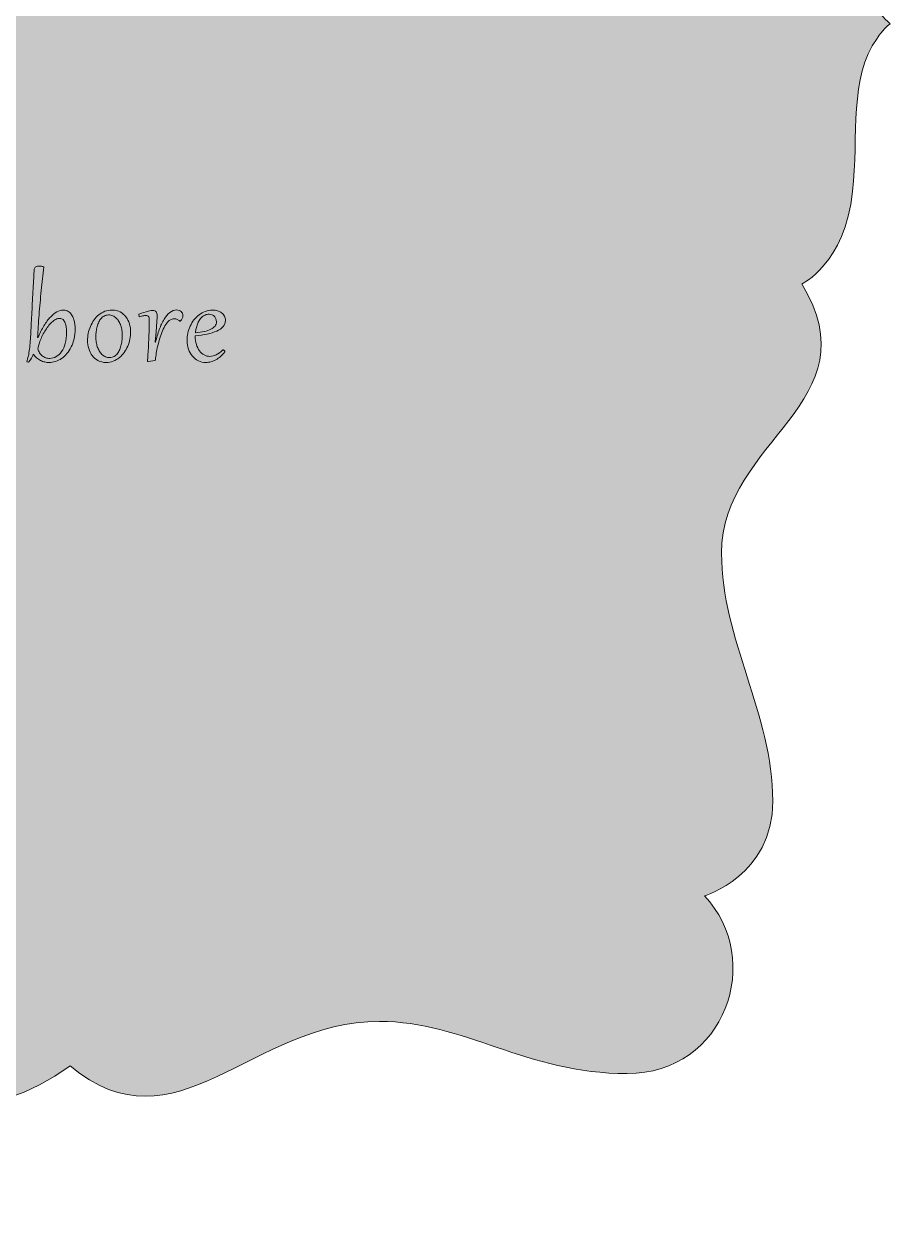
# Model space of a CAD drawing. Extents: x -4214 to -1795, y -2227 to -856.
# Drawn here: x -2296 to -1795, y -2227 to -1541 of the extents above; entities that cross this region are included whole.
import ezdxf

# ---------------------------------------------------------------- set-up
doc = ezdxf.new("R2010")
doc.units = 0
doc.header["$MEASUREMENT"] = 0
doc.layers.add('Layer 1', color=7, linetype='Continuous')

# ---------------------------------------------------------------- blocks, each defined once
blk = doc.blocks.new('block 14')
at = {"layer": 'Layer 1', "true_color": 0x2a3f49}
h = blk.add_hatch(color=149, dxfattribs=at)
h.dxf.hatch_style = 2
edge = h.paths.add_edge_path()
edge.add_spline(control_points=[(-2284.38, -1682.21), (-2284.63, -1684.36), (-2284.89, -1686.58), (-2285.14, -1688.86), (-2285.4, -1691.14), (-2285.65, -1693.45), (-2285.88, -1695.79), (-2286.11, -1698.13), (-2286.34, -1700.48), (-2286.56, -1702.84), (-2286.78, -1705.2), (-2286.99, -1707.54), (-2287.17, -1709.83), (-2287.35, -1712.14), (-2287.51, -1714.4), (-2287.64, -1716.6), (-2287.77, -1718.81), (-2287.88, -1720.93), (-2287.96, -1722.96), (-2287.96, -1722.96), (-2287.74, -1722.98), (-2287.74, -1722.98), (-2286.68, -1720.37), (-2285.54, -1718.08), (-2284.32, -1716.09), (-2283.1, -1714.1), (-2281.85, -1712.44), (-2280.59, -1711.09), (-2279.33, -1709.75), (-2278.08, -1708.74), (-2276.84, -1708.05), (-2275.59, -1707.37), (-2274.42, -1707.03), (-2273.32, -1707.03), (-2272.4, -1707.03), (-2271.58, -1707.2), (-2270.86, -1707.54), (-2270.15, -1707.88), (-2269.54, -1708.34), (-2269.01, -1708.91), (-2268.49, -1709.48), (-2268.05, -1710.14), (-2267.7, -1710.88), (-2267.35, -1711.63), (-2267.07, -1712.4), (-2266.86, -1713.22), (-2266.64, -1714.03), (-2266.49, -1714.85), (-2266.4, -1715.69), (-2266.32, -1716.52), (-2266.27, -1717.3), (-2266.27, -1718.02), (-2266.27, -1720.02), (-2266.47, -1721.89), (-2266.87, -1723.63), (-2267.26, -1725.37), (-2267.81, -1726.96), (-2268.51, -1728.38), (-2269.21, -1729.81), (-2270.03, -1731.09), (-2270.99, -1732.2), (-2271.94, -1733.31), (-2272.97, -1734.26), (-2274.09, -1735.02), (-2275.2, -1735.79), (-2276.38, -1736.37), (-2277.61, -1736.76), (-2278.85, -1737.16), (-2280.09, -1737.35), (-2281.34, -1737.35), (-2282.17, -1737.35), (-2283.01, -1737.26), (-2283.85, -1737.07), (-2284.69, -1736.89), (-2285.5, -1736.6), (-2286.3, -1736.21), (-2287.1, -1735.82), (-2287.86, -1735.32), (-2288.57, -1734.71), (-2289.28, -1734.1), (-2289.92, -1733.38), (-2290.48, -1732.54), (-2290.95, -1733.72), (-2291.43, -1734.69), (-2291.91, -1735.44), (-2292.39, -1736.2), (-2292.84, -1736.8), (-2293.26, -1737.26), (-2293.26, -1737.26), (-2294.31, -1737), (-2294.31, -1737), (-2293.57, -1734.94), (-2293.03, -1732.47), (-2292.67, -1729.59), (-2292.33, -1726.71), (-2292.06, -1723.45), (-2291.87, -1719.81), (-2291.8, -1718.26), (-2291.72, -1716.49), (-2291.62, -1714.5), (-2291.52, -1712.51), (-2291.41, -1710.42), (-2291.31, -1708.22), (-2291.2, -1706.02), (-2291.08, -1703.76), (-2290.96, -1701.46), (-2290.84, -1699.15), (-2290.72, -1696.92), (-2290.6, -1694.74), (-2290.48, -1692.57), (-2290.37, -1690.51), (-2290.26, -1688.56), (-2290.15, -1686.61), (-2290.05, -1684.89), (-2289.96, -1683.39), (-2289.94, -1683.06), (-2289.84, -1682.78), (-2289.65, -1682.55), (-2289.47, -1682.31), (-2289.23, -1682.13), (-2288.95, -1681.98), (-2288.67, -1681.84), (-2288.35, -1681.74), (-2287.99, -1681.67), (-2287.64, -1681.6), (-2287.29, -1681.57), (-2286.94, -1681.57), (-2286.12, -1681.57), (-2285.26, -1681.79), (-2284.38, -1682.21)], knot_values=[0, 0, 0, 0, 1, 1, 1, 2, 2, 2, 3, 3, 3, 4, 4, 4, 5, 5, 5, 6, 6, 6, 7, 7, 7, 8, 8, 8, 9, 9, 9, 10, 10, 10, 11, 11, 11, 12, 12, 12, 13, 13, 13, 14, 14, 14, 15, 15, 15, 16, 16, 16, 17, 17, 17, 18, 18, 18, 19, 19, 19, 20, 20, 20, 21, 21, 21, 22, 22, 22, 23, 23, 23, 24, 24, 24, 25, 25, 25, 26, 26, 26, 27, 27, 27, 28, 28, 28, 29, 29, 29, 30, 30, 30, 31, 31, 31, 32, 32, 32, 33, 33, 33, 34, 34, 34, 35, 35, 35, 36, 36, 36, 37, 37, 37, 38, 38, 38, 39, 39, 39, 40, 40, 40, 41, 41, 41, 42, 42, 42, 43, 43, 43, 43], degree=3, periodic=1)
edge = h.paths.add_edge_path()
edge.add_spline(control_points=[(-2271.19, -1719.98), (-2271.19, -1719.06), (-2271.26, -1718.12), (-2271.4, -1717.16), (-2271.54, -1716.19), (-2271.76, -1715.31), (-2272.06, -1714.53), (-2272.36, -1713.74), (-2272.76, -1713.1), (-2273.25, -1712.59), (-2273.74, -1712.09), (-2274.34, -1711.84), (-2275.03, -1711.84), (-2275.85, -1711.84), (-2276.66, -1712.05), (-2277.46, -1712.46), (-2278.26, -1712.87), (-2279.03, -1713.41), (-2279.78, -1714.1), (-2280.52, -1714.8), (-2281.24, -1715.59), (-2281.92, -1716.5), (-2282.61, -1717.41), (-2283.25, -1718.36), (-2283.85, -1719.35), (-2284.44, -1720.35), (-2284.98, -1721.35), (-2285.46, -1722.36), (-2285.93, -1723.38), (-2286.34, -1724.34), (-2286.68, -1725.25), (-2287.03, -1726.17), (-2287.29, -1727), (-2287.48, -1727.74), (-2287.67, -1728.49), (-2287.76, -1729.08), (-2287.76, -1729.52), (-2287.56, -1730.36), (-2287.25, -1731.11), (-2286.83, -1731.79), (-2286.4, -1732.46), (-2285.89, -1733.04), (-2285.29, -1733.52), (-2284.7, -1734), (-2284.03, -1734.36), (-2283.3, -1734.61), (-2282.57, -1734.87), (-2281.79, -1735), (-2280.98, -1735), (-2279.63, -1735), (-2278.37, -1734.66), (-2277.18, -1733.98), (-2275.99, -1733.3), (-2274.95, -1732.32), (-2274.07, -1731.03), (-2273.18, -1729.75), (-2272.48, -1728.17), (-2271.96, -1726.31), (-2271.45, -1724.45), (-2271.19, -1722.34), (-2271.19, -1719.98)], knot_values=[0, 0, 0, 0, 1, 1, 1, 2, 2, 2, 3, 3, 3, 4, 4, 4, 5, 5, 5, 6, 6, 6, 7, 7, 7, 8, 8, 8, 9, 9, 9, 10, 10, 10, 11, 11, 11, 12, 12, 12, 13, 13, 13, 14, 14, 14, 15, 15, 15, 16, 16, 16, 17, 17, 17, 18, 18, 18, 19, 19, 19, 20, 20, 20, 20], degree=3, periodic=1)
h = blk.add_hatch(color=149, dxfattribs=at)
h.dxf.hatch_style = 2
edge = h.paths.add_edge_path()
edge.add_spline(control_points=[(-2259.1, -1724.69), (-2259.1, -1723.33), (-2258.96, -1721.96), (-2258.68, -1720.56), (-2258.4, -1719.16), (-2257.98, -1717.81), (-2257.43, -1716.5), (-2256.88, -1715.2), (-2256.2, -1713.97), (-2255.39, -1712.81), (-2254.58, -1711.67), (-2253.64, -1710.66), (-2252.58, -1709.8), (-2251.52, -1708.95), (-2250.34, -1708.27), (-2249.04, -1707.77), (-2247.73, -1707.27), (-2246.32, -1707.03), (-2244.79, -1707.03), (-2243.07, -1707.03), (-2241.55, -1707.39), (-2240.22, -1708.11), (-2238.9, -1708.84), (-2237.79, -1709.79), (-2236.89, -1710.98), (-2235.99, -1712.17), (-2235.31, -1713.53), (-2234.85, -1715.04), (-2234.38, -1716.56), (-2234.15, -1718.11), (-2234.15, -1719.7), (-2234.15, -1721.05), (-2234.29, -1722.42), (-2234.57, -1723.82), (-2234.86, -1725.22), (-2235.28, -1726.57), (-2235.83, -1727.88), (-2236.39, -1729.19), (-2237.08, -1730.42), (-2237.89, -1731.57), (-2238.7, -1732.72), (-2239.64, -1733.72), (-2240.7, -1734.58), (-2241.76, -1735.43), (-2242.94, -1736.11), (-2244.24, -1736.61), (-2245.54, -1737.11), (-2246.96, -1737.35), (-2248.49, -1737.35), (-2250.21, -1737.35), (-2251.73, -1737), (-2253.05, -1736.27), (-2254.38, -1735.54), (-2255.48, -1734.59), (-2256.38, -1733.4), (-2257.27, -1732.21), (-2257.95, -1730.86), (-2258.41, -1729.34), (-2258.87, -1727.83), (-2259.1, -1726.27), (-2259.1, -1724.69)], knot_values=[0, 0, 0, 0, 1, 1, 1, 2, 2, 2, 3, 3, 3, 4, 4, 4, 5, 5, 5, 6, 6, 6, 7, 7, 7, 8, 8, 8, 9, 9, 9, 10, 10, 10, 11, 11, 11, 12, 12, 12, 13, 13, 13, 14, 14, 14, 15, 15, 15, 16, 16, 16, 17, 17, 17, 18, 18, 18, 19, 19, 19, 20, 20, 20, 20], degree=3, periodic=1)
edge = h.paths.add_edge_path()
edge.add_spline(control_points=[(-2254.29, -1722.78), (-2254.29, -1723.69), (-2254.22, -1724.62), (-2254.08, -1725.55), (-2253.94, -1726.49), (-2253.72, -1727.4), (-2253.43, -1728.27), (-2253.13, -1729.15), (-2252.76, -1729.96), (-2252.33, -1730.72), (-2251.89, -1731.48), (-2251.38, -1732.14), (-2250.78, -1732.71), (-2250.18, -1733.27), (-2249.51, -1733.71), (-2248.76, -1734.03), (-2248.02, -1734.35), (-2247.2, -1734.52), (-2246.3, -1734.52), (-2245.32, -1734.52), (-2244.45, -1734.3), (-2243.71, -1733.88), (-2242.96, -1733.46), (-2242.32, -1732.9), (-2241.78, -1732.2), (-2241.23, -1731.5), (-2240.78, -1730.7), (-2240.42, -1729.8), (-2240.07, -1728.91), (-2239.78, -1727.97), (-2239.57, -1727.02), (-2239.35, -1726.05), (-2239.2, -1725.11), (-2239.12, -1724.17), (-2239.03, -1723.22), (-2238.99, -1722.36), (-2238.99, -1721.57), (-2238.99, -1720.64), (-2239.06, -1719.71), (-2239.2, -1718.78), (-2239.34, -1717.84), (-2239.56, -1716.95), (-2239.85, -1716.08), (-2240.15, -1715.21), (-2240.51, -1714.4), (-2240.95, -1713.64), (-2241.38, -1712.89), (-2241.9, -1712.23), (-2242.5, -1711.67), (-2243.1, -1711.11), (-2243.77, -1710.67), (-2244.51, -1710.35), (-2245.26, -1710.03), (-2246.08, -1709.87), (-2246.98, -1709.87), (-2247.96, -1709.87), (-2248.82, -1710.08), (-2249.57, -1710.49), (-2250.31, -1710.9), (-2250.96, -1711.46), (-2251.5, -1712.16), (-2252.05, -1712.86), (-2252.5, -1713.66), (-2252.85, -1714.56), (-2253.21, -1715.46), (-2253.49, -1716.38), (-2253.71, -1717.34), (-2253.92, -1718.29), (-2254.07, -1719.24), (-2254.16, -1720.19), (-2254.25, -1721.13), (-2254.29, -1721.99), (-2254.29, -1722.78)], knot_values=[0, 0, 0, 0, 1, 1, 1, 2, 2, 2, 3, 3, 3, 4, 4, 4, 5, 5, 5, 6, 6, 6, 7, 7, 7, 8, 8, 8, 9, 9, 9, 10, 10, 10, 11, 11, 11, 12, 12, 12, 13, 13, 13, 14, 14, 14, 15, 15, 15, 16, 16, 16, 17, 17, 17, 18, 18, 18, 19, 19, 19, 20, 20, 20, 21, 21, 21, 22, 22, 22, 23, 23, 23, 24, 24, 24, 24], degree=3, periodic=1)
h = blk.add_hatch(color=149, dxfattribs=at)
h.dxf.hatch_style = 2
edge = h.paths.add_edge_path()
edge.add_spline(control_points=[(-2224.1, -1736.79), (-2224.1, -1736.79), (-2224.43, -1736.77), (-2224.43, -1736.77), (-2224.32, -1735.5), (-2224.22, -1734.11), (-2224.13, -1732.6), (-2224.03, -1731.1), (-2223.94, -1729.57), (-2223.86, -1728.02), (-2223.78, -1726.47), (-2223.71, -1724.93), (-2223.65, -1723.41), (-2223.59, -1721.89), (-2223.54, -1720.46), (-2223.49, -1719.14), (-2223.44, -1717.82), (-2223.41, -1716.63), (-2223.39, -1715.58), (-2223.37, -1714.54), (-2223.36, -1713.71), (-2223.36, -1713.11), (-2223.36, -1712.61), (-2223.38, -1712.18), (-2223.42, -1711.82), (-2223.46, -1711.46), (-2223.55, -1711.16), (-2223.69, -1710.92), (-2223.83, -1710.67), (-2224.04, -1710.5), (-2224.31, -1710.38), (-2224.58, -1710.26), (-2224.94, -1710.21), (-2225.4, -1710.21), (-2225.62, -1710.21), (-2225.86, -1710.22), (-2226.1, -1710.25), (-2226.34, -1710.28), (-2226.61, -1710.32), (-2226.91, -1710.37), (-2227.2, -1710.42), (-2227.53, -1710.5), (-2227.9, -1710.58), (-2228.27, -1710.67), (-2228.7, -1710.77), (-2229.18, -1710.89), (-2229.18, -1710.89), (-2229.48, -1709.45), (-2229.48, -1709.45), (-2227.25, -1708.64), (-2225.45, -1708.07), (-2224.07, -1707.74), (-2222.68, -1707.41), (-2221.75, -1707.25), (-2221.27, -1707.25), (-2220.38, -1707.25), (-2219.75, -1707.51), (-2219.36, -1708.02), (-2218.98, -1708.54), (-2218.79, -1709.31), (-2218.79, -1710.33), (-2218.79, -1710.42), (-2218.8, -1710.7), (-2218.83, -1711.16), (-2218.86, -1711.61), (-2218.89, -1712.21), (-2218.94, -1712.94), (-2218.99, -1713.67), (-2219.04, -1714.52), (-2219.11, -1715.49), (-2219.18, -1716.45), (-2219.26, -1717.49), (-2219.34, -1718.59), (-2219.43, -1719.71), (-2219.53, -1720.86), (-2219.64, -1722.06), (-2219.74, -1723.26), (-2219.86, -1724.46), (-2219.98, -1725.66), (-2219.98, -1725.66), (-2219.78, -1725.68), (-2219.78, -1725.68), (-2219.13, -1723.04), (-2218.4, -1720.59), (-2217.59, -1718.31), (-2216.78, -1716.04), (-2215.87, -1714.06), (-2214.85, -1712.38), (-2213.84, -1710.71), (-2212.72, -1709.38), (-2211.51, -1708.43), (-2210.29, -1707.46), (-2208.96, -1706.99), (-2207.51, -1706.99), (-2207, -1706.99), (-2206.52, -1707.07), (-2206.08, -1707.23), (-2205.64, -1707.39), (-2205.26, -1707.61), (-2204.93, -1707.9), (-2204.61, -1708.19), (-2204.36, -1708.53), (-2204.17, -1708.93), (-2203.98, -1709.33), (-2203.89, -1709.76), (-2203.89, -1710.23), (-2203.89, -1710.83), (-2204.02, -1711.41), (-2204.28, -1711.97), (-2204.54, -1712.53), (-2204.95, -1713.02), (-2205.52, -1713.45), (-2205.52, -1713.45), (-2205.68, -1713.45), (-2205.68, -1713.45), (-2206.24, -1712.98), (-2206.78, -1712.64), (-2207.28, -1712.44), (-2207.78, -1712.23), (-2208.32, -1712.12), (-2208.88, -1712.12), (-2209.49, -1712.12), (-2210.07, -1712.24), (-2210.63, -1712.47), (-2211.2, -1712.69), (-2211.72, -1713.02), (-2212.18, -1713.45), (-2212.95, -1714.15), (-2213.66, -1715.07), (-2214.32, -1716.22), (-2214.98, -1717.37), (-2215.58, -1718.64), (-2216.12, -1720.04), (-2216.67, -1721.43), (-2217.15, -1722.9), (-2217.59, -1724.44), (-2218.03, -1725.97), (-2218.4, -1727.47), (-2218.72, -1728.93), (-2219.03, -1730.39), (-2219.29, -1731.75), (-2219.48, -1733.04), (-2219.68, -1734.32), (-2219.82, -1735.4), (-2219.9, -1736.27), (-2219.9, -1736.27), (-2224.1, -1736.79), (-2224.1, -1736.79)], knot_values=[0, 0, 0, 0, 1, 1, 1, 2, 2, 2, 3, 3, 3, 4, 4, 4, 5, 5, 5, 6, 6, 6, 7, 7, 7, 8, 8, 8, 9, 9, 9, 10, 10, 10, 11, 11, 11, 12, 12, 12, 13, 13, 13, 14, 14, 14, 15, 15, 15, 16, 16, 16, 17, 17, 17, 18, 18, 18, 19, 19, 19, 20, 20, 20, 21, 21, 21, 22, 22, 22, 23, 23, 23, 24, 24, 24, 25, 25, 25, 26, 26, 26, 27, 27, 27, 28, 28, 28, 29, 29, 29, 30, 30, 30, 31, 31, 31, 32, 32, 32, 33, 33, 33, 34, 34, 34, 35, 35, 35, 36, 36, 36, 37, 37, 37, 38, 38, 38, 39, 39, 39, 40, 40, 40, 41, 41, 41, 42, 42, 42, 43, 43, 43, 44, 44, 44, 45, 45, 45, 46, 46, 46, 47, 47, 47, 48, 48, 48, 49, 49, 49, 49], degree=3, periodic=1)
h = blk.add_hatch(color=149, dxfattribs=at)
h.dxf.hatch_style = 2
edge = h.paths.add_edge_path()
edge.add_spline(control_points=[(-2180.73, -1730.03), (-2180.65, -1730.06), (-2180.55, -1730.12), (-2180.42, -1730.2), (-2180.29, -1730.27), (-2180.17, -1730.35), (-2180.07, -1730.44), (-2179.96, -1730.52), (-2179.86, -1730.62), (-2179.78, -1730.72), (-2179.7, -1730.82), (-2179.66, -1730.92), (-2179.66, -1731.01), (-2179.66, -1731.07), (-2179.68, -1731.12), (-2179.72, -1731.17), (-2180.48, -1732.22), (-2181.29, -1733.13), (-2182.15, -1733.9), (-2183.02, -1734.68), (-2183.92, -1735.32), (-2184.85, -1735.83), (-2185.78, -1736.35), (-2186.73, -1736.73), (-2187.7, -1736.99), (-2188.67, -1737.23), (-2189.62, -1737.35), (-2190.56, -1737.35), (-2192.17, -1737.35), (-2193.65, -1737.03), (-2194.99, -1736.37), (-2196.33, -1735.71), (-2197.49, -1734.81), (-2198.45, -1733.67), (-2199.42, -1732.53), (-2200.17, -1731.19), (-2200.72, -1729.65), (-2201.26, -1728.12), (-2201.53, -1726.47), (-2201.53, -1724.71), (-2201.53, -1723.27), (-2201.38, -1721.84), (-2201.06, -1720.4), (-2200.75, -1718.96), (-2200.29, -1717.59), (-2199.69, -1716.29), (-2199.09, -1714.99), (-2198.37, -1713.78), (-2197.51, -1712.66), (-2196.65, -1711.53), (-2195.67, -1710.56), (-2194.58, -1709.74), (-2193.48, -1708.91), (-2192.28, -1708.26), (-2190.97, -1707.79), (-2189.66, -1707.32), (-2188.26, -1707.09), (-2186.75, -1707.09), (-2185.76, -1707.09), (-2184.81, -1707.22), (-2183.91, -1707.49), (-2183.01, -1707.76), (-2182.22, -1708.15), (-2181.55, -1708.65), (-2180.87, -1709.15), (-2180.33, -1709.77), (-2179.92, -1710.51), (-2179.52, -1711.25), (-2179.32, -1712.09), (-2179.32, -1713.03), (-2179.32, -1714.4), (-2179.77, -1715.59), (-2180.66, -1716.61), (-2181.55, -1717.63), (-2182.79, -1718.5), (-2184.35, -1719.21), (-2185.93, -1719.92), (-2187.77, -1720.49), (-2189.9, -1720.93), (-2192.03, -1721.37), (-2194.33, -1721.69), (-2196.8, -1721.91), (-2196.8, -1721.91), (-2196.8, -1722.25), (-2196.8, -1722.25), (-2196.8, -1723.97), (-2196.58, -1725.54), (-2196.15, -1726.97), (-2195.71, -1728.39), (-2195.11, -1729.61), (-2194.34, -1730.62), (-2193.58, -1731.63), (-2192.68, -1732.42), (-2191.65, -1732.99), (-2190.61, -1733.55), (-2189.5, -1733.83), (-2188.3, -1733.83), (-2187.09, -1733.83), (-2185.85, -1733.53), (-2184.59, -1732.94), (-2183.32, -1732.34), (-2182.03, -1731.37), (-2180.73, -1730.03)], knot_values=[0, 0, 0, 0, 1, 1, 1, 2, 2, 2, 3, 3, 3, 4, 4, 4, 5, 5, 5, 6, 6, 6, 7, 7, 7, 8, 8, 8, 9, 9, 9, 10, 10, 10, 11, 11, 11, 12, 12, 12, 13, 13, 13, 14, 14, 14, 15, 15, 15, 16, 16, 16, 17, 17, 17, 18, 18, 18, 19, 19, 19, 20, 20, 20, 21, 21, 21, 22, 22, 22, 23, 23, 23, 24, 24, 24, 25, 25, 25, 26, 26, 26, 27, 27, 27, 28, 28, 28, 29, 29, 29, 30, 30, 30, 31, 31, 31, 32, 32, 32, 33, 33, 33, 34, 34, 34, 34], degree=3, periodic=1)
edge = h.paths.add_edge_path()
edge.add_spline(control_points=[(-2184.52, -1713.85), (-2184.52, -1713.23), (-2184.62, -1712.66), (-2184.83, -1712.12), (-2185.04, -1711.59), (-2185.32, -1711.12), (-2185.69, -1710.72), (-2186.06, -1710.33), (-2186.5, -1710.01), (-2187.01, -1709.78), (-2187.52, -1709.56), (-2188.07, -1709.45), (-2188.67, -1709.45), (-2189.54, -1709.45), (-2190.33, -1709.6), (-2191.04, -1709.91), (-2191.75, -1710.21), (-2192.39, -1710.63), (-2192.95, -1711.17), (-2193.52, -1711.69), (-2194.02, -1712.31), (-2194.45, -1713.02), (-2194.88, -1713.72), (-2195.24, -1714.47), (-2195.54, -1715.26), (-2195.84, -1716.06), (-2196.09, -1716.87), (-2196.28, -1717.7), (-2196.47, -1718.53), (-2196.6, -1719.35), (-2196.68, -1720.14), (-2194.77, -1720), (-2193.07, -1719.77), (-2191.56, -1719.44), (-2190.05, -1719.11), (-2188.77, -1718.69), (-2187.73, -1718.18), (-2186.69, -1717.66), (-2185.89, -1717.04), (-2185.34, -1716.32), (-2184.79, -1715.6), (-2184.52, -1714.78), (-2184.52, -1713.85)], knot_values=[0, 0, 0, 0, 1, 1, 1, 2, 2, 2, 3, 3, 3, 4, 4, 4, 5, 5, 5, 6, 6, 6, 7, 7, 7, 8, 8, 8, 9, 9, 9, 10, 10, 10, 11, 11, 11, 12, 12, 12, 13, 13, 13, 14, 14, 14, 14], degree=3, periodic=1)
at = {"layer": 'Layer 1', "lineweight": 0}
for points, knots in [([(-2284.38, -1682.21), (-2284.63, -1684.36), (-2284.89, -1686.58), (-2285.14, -1688.86), (-2285.4, -1691.14), (-2285.65, -1693.45), (-2285.88, -1695.79), (-2286.11, -1698.13), (-2286.34, -1700.48), (-2286.56, -1702.84), (-2286.78, -1705.2), (-2286.99, -1707.54), (-2287.17, -1709.83), (-2287.35, -1712.14), (-2287.51, -1714.4), (-2287.64, -1716.6), (-2287.77, -1718.81), (-2287.88, -1720.93), (-2287.96, -1722.96), (-2287.96, -1722.96), (-2287.74, -1722.98), (-2287.74, -1722.98), (-2286.68, -1720.37), (-2285.54, -1718.08), (-2284.32, -1716.09), (-2283.1, -1714.1), (-2281.85, -1712.44), (-2280.59, -1711.09), (-2279.33, -1709.75), (-2278.08, -1708.74), (-2276.84, -1708.05), (-2275.59, -1707.37), (-2274.42, -1707.03), (-2273.32, -1707.03), (-2272.4, -1707.03), (-2271.58, -1707.2), (-2270.86, -1707.54), (-2270.15, -1707.88), (-2269.54, -1708.34), (-2269.01, -1708.91), (-2268.49, -1709.48), (-2268.05, -1710.14), (-2267.7, -1710.88), (-2267.35, -1711.63), (-2267.07, -1712.4), (-2266.86, -1713.22), (-2266.64, -1714.03), (-2266.49, -1714.85), (-2266.4, -1715.69), (-2266.32, -1716.52), (-2266.27, -1717.3), (-2266.27, -1718.02), (-2266.27, -1720.02), (-2266.47, -1721.89), (-2266.87, -1723.63), (-2267.26, -1725.37), (-2267.81, -1726.96), (-2268.51, -1728.38), (-2269.21, -1729.81), (-2270.03, -1731.09), (-2270.99, -1732.2), (-2271.94, -1733.31), (-2272.97, -1734.26), (-2274.09, -1735.02), (-2275.2, -1735.79), (-2276.38, -1736.37), (-2277.61, -1736.76), (-2278.85, -1737.16), (-2280.09, -1737.35), (-2281.34, -1737.35), (-2282.17, -1737.35), (-2283.01, -1737.26), (-2283.85, -1737.07), (-2284.69, -1736.89), (-2285.5, -1736.6), (-2286.3, -1736.21), (-2287.1, -1735.82), (-2287.86, -1735.32), (-2288.57, -1734.71), (-2289.28, -1734.1), (-2289.92, -1733.38), (-2290.48, -1732.54), (-2290.95, -1733.72), (-2291.43, -1734.69), (-2291.91, -1735.44), (-2292.39, -1736.2), (-2292.84, -1736.8), (-2293.26, -1737.26), (-2293.26, -1737.26), (-2294.31, -1737), (-2294.31, -1737), (-2293.57, -1734.94), (-2293.03, -1732.47), (-2292.67, -1729.59), (-2292.33, -1726.71), (-2292.06, -1723.45), (-2291.87, -1719.81), (-2291.8, -1718.26), (-2291.72, -1716.49), (-2291.62, -1714.5), (-2291.52, -1712.51), (-2291.41, -1710.42), (-2291.31, -1708.22), (-2291.2, -1706.02), (-2291.08, -1703.76), (-2290.96, -1701.46), (-2290.84, -1699.15), (-2290.72, -1696.92), (-2290.6, -1694.74), (-2290.48, -1692.57), (-2290.37, -1690.51), (-2290.26, -1688.56), (-2290.15, -1686.61), (-2290.05, -1684.89), (-2289.96, -1683.39), (-2289.94, -1683.06), (-2289.84, -1682.78), (-2289.65, -1682.55), (-2289.47, -1682.31), (-2289.23, -1682.13), (-2288.95, -1681.98), (-2288.67, -1681.84), (-2288.35, -1681.74), (-2287.99, -1681.67), (-2287.64, -1681.6), (-2287.29, -1681.57), (-2286.94, -1681.57), (-2286.12, -1681.57), (-2285.26, -1681.79), (-2284.38, -1682.21)], [0, 0, 0, 0, 1, 1, 1, 2, 2, 2, 3, 3, 3, 4, 4, 4, 5, 5, 5, 6, 6, 6, 7, 7, 7, 8, 8, 8, 9, 9, 9, 10, 10, 10, 11, 11, 11, 12, 12, 12, 13, 13, 13, 14, 14, 14, 15, 15, 15, 16, 16, 16, 17, 17, 17, 18, 18, 18, 19, 19, 19, 20, 20, 20, 21, 21, 21, 22, 22, 22, 23, 23, 23, 24, 24, 24, 25, 25, 25, 26, 26, 26, 27, 27, 27, 28, 28, 28, 29, 29, 29, 30, 30, 30, 31, 31, 31, 32, 32, 32, 33, 33, 33, 34, 34, 34, 35, 35, 35, 36, 36, 36, 37, 37, 37, 38, 38, 38, 39, 39, 39, 40, 40, 40, 41, 41, 41, 42, 42, 42, 43, 43, 43, 43]), ([(-2259.1, -1724.69), (-2259.1, -1723.33), (-2258.96, -1721.96), (-2258.68, -1720.56), (-2258.4, -1719.16), (-2257.98, -1717.81), (-2257.43, -1716.5), (-2256.88, -1715.2), (-2256.2, -1713.97), (-2255.39, -1712.81), (-2254.58, -1711.67), (-2253.64, -1710.66), (-2252.58, -1709.8), (-2251.52, -1708.95), (-2250.34, -1708.27), (-2249.04, -1707.77), (-2247.73, -1707.27), (-2246.32, -1707.03), (-2244.79, -1707.03), (-2243.07, -1707.03), (-2241.55, -1707.39), (-2240.22, -1708.11), (-2238.9, -1708.84), (-2237.79, -1709.79), (-2236.89, -1710.98), (-2235.99, -1712.17), (-2235.31, -1713.53), (-2234.85, -1715.04), (-2234.38, -1716.56), (-2234.15, -1718.11), (-2234.15, -1719.7), (-2234.15, -1721.05), (-2234.29, -1722.42), (-2234.57, -1723.82), (-2234.86, -1725.22), (-2235.28, -1726.57), (-2235.83, -1727.88), (-2236.39, -1729.19), (-2237.08, -1730.42), (-2237.89, -1731.57), (-2238.7, -1732.72), (-2239.64, -1733.72), (-2240.7, -1734.58), (-2241.76, -1735.43), (-2242.94, -1736.11), (-2244.24, -1736.61), (-2245.54, -1737.11), (-2246.96, -1737.35), (-2248.49, -1737.35), (-2250.21, -1737.35), (-2251.73, -1737), (-2253.05, -1736.27), (-2254.38, -1735.54), (-2255.48, -1734.59), (-2256.38, -1733.4), (-2257.27, -1732.21), (-2257.95, -1730.86), (-2258.41, -1729.34), (-2258.87, -1727.83), (-2259.1, -1726.27), (-2259.1, -1724.69)], [0, 0, 0, 0, 1, 1, 1, 2, 2, 2, 3, 3, 3, 4, 4, 4, 5, 5, 5, 6, 6, 6, 7, 7, 7, 8, 8, 8, 9, 9, 9, 10, 10, 10, 11, 11, 11, 12, 12, 12, 13, 13, 13, 14, 14, 14, 15, 15, 15, 16, 16, 16, 17, 17, 17, 18, 18, 18, 19, 19, 19, 20, 20, 20, 20]), ([(-2224.1, -1736.79), (-2224.1, -1736.79), (-2224.43, -1736.77), (-2224.43, -1736.77), (-2224.32, -1735.5), (-2224.22, -1734.11), (-2224.13, -1732.6), (-2224.03, -1731.1), (-2223.94, -1729.57), (-2223.86, -1728.02), (-2223.78, -1726.47), (-2223.71, -1724.93), (-2223.65, -1723.41), (-2223.59, -1721.89), (-2223.54, -1720.46), (-2223.49, -1719.14), (-2223.44, -1717.82), (-2223.41, -1716.63), (-2223.39, -1715.58), (-2223.37, -1714.54), (-2223.36, -1713.71), (-2223.36, -1713.11), (-2223.36, -1712.61), (-2223.38, -1712.18), (-2223.42, -1711.82), (-2223.46, -1711.46), (-2223.55, -1711.16), (-2223.69, -1710.92), (-2223.83, -1710.67), (-2224.04, -1710.5), (-2224.31, -1710.38), (-2224.58, -1710.26), (-2224.94, -1710.21), (-2225.4, -1710.21), (-2225.62, -1710.21), (-2225.86, -1710.22), (-2226.1, -1710.25), (-2226.34, -1710.28), (-2226.61, -1710.32), (-2226.91, -1710.37), (-2227.2, -1710.42), (-2227.53, -1710.5), (-2227.9, -1710.58), (-2228.27, -1710.67), (-2228.7, -1710.77), (-2229.18, -1710.89), (-2229.18, -1710.89), (-2229.48, -1709.45), (-2229.48, -1709.45), (-2227.25, -1708.64), (-2225.45, -1708.07), (-2224.07, -1707.74), (-2222.68, -1707.41), (-2221.75, -1707.25), (-2221.27, -1707.25), (-2220.38, -1707.25), (-2219.75, -1707.51), (-2219.36, -1708.02), (-2218.98, -1708.54), (-2218.79, -1709.31), (-2218.79, -1710.33), (-2218.79, -1710.42), (-2218.8, -1710.7), (-2218.83, -1711.16), (-2218.86, -1711.61), (-2218.89, -1712.21), (-2218.94, -1712.94), (-2218.99, -1713.67), (-2219.04, -1714.52), (-2219.11, -1715.49), (-2219.18, -1716.45), (-2219.26, -1717.49), (-2219.34, -1718.59), (-2219.43, -1719.71), (-2219.53, -1720.86), (-2219.64, -1722.06), (-2219.74, -1723.26), (-2219.86, -1724.46), (-2219.98, -1725.66), (-2219.98, -1725.66), (-2219.78, -1725.68), (-2219.78, -1725.68), (-2219.13, -1723.04), (-2218.4, -1720.59), (-2217.59, -1718.31), (-2216.78, -1716.04), (-2215.87, -1714.06), (-2214.85, -1712.38), (-2213.84, -1710.71), (-2212.72, -1709.38), (-2211.51, -1708.43), (-2210.29, -1707.46), (-2208.96, -1706.99), (-2207.51, -1706.99), (-2207, -1706.99), (-2206.52, -1707.07), (-2206.08, -1707.23), (-2205.64, -1707.39), (-2205.26, -1707.61), (-2204.93, -1707.9), (-2204.61, -1708.19), (-2204.36, -1708.53), (-2204.17, -1708.93), (-2203.98, -1709.33), (-2203.89, -1709.76), (-2203.89, -1710.23), (-2203.89, -1710.83), (-2204.02, -1711.41), (-2204.28, -1711.97), (-2204.54, -1712.53), (-2204.95, -1713.02), (-2205.52, -1713.45), (-2205.52, -1713.45), (-2205.68, -1713.45), (-2205.68, -1713.45), (-2206.24, -1712.98), (-2206.78, -1712.64), (-2207.28, -1712.44), (-2207.78, -1712.23), (-2208.32, -1712.12), (-2208.88, -1712.12), (-2209.49, -1712.12), (-2210.07, -1712.24), (-2210.63, -1712.47), (-2211.2, -1712.69), (-2211.72, -1713.02), (-2212.18, -1713.45), (-2212.95, -1714.15), (-2213.66, -1715.07), (-2214.32, -1716.22), (-2214.98, -1717.37), (-2215.58, -1718.64), (-2216.12, -1720.04), (-2216.67, -1721.43), (-2217.15, -1722.9), (-2217.59, -1724.44), (-2218.03, -1725.97), (-2218.4, -1727.47), (-2218.72, -1728.93), (-2219.03, -1730.39), (-2219.29, -1731.75), (-2219.48, -1733.04), (-2219.68, -1734.32), (-2219.82, -1735.4), (-2219.9, -1736.27), (-2219.9, -1736.27), (-2224.1, -1736.79), (-2224.1, -1736.79)], [0, 0, 0, 0, 1, 1, 1, 2, 2, 2, 3, 3, 3, 4, 4, 4, 5, 5, 5, 6, 6, 6, 7, 7, 7, 8, 8, 8, 9, 9, 9, 10, 10, 10, 11, 11, 11, 12, 12, 12, 13, 13, 13, 14, 14, 14, 15, 15, 15, 16, 16, 16, 17, 17, 17, 18, 18, 18, 19, 19, 19, 20, 20, 20, 21, 21, 21, 22, 22, 22, 23, 23, 23, 24, 24, 24, 25, 25, 25, 26, 26, 26, 27, 27, 27, 28, 28, 28, 29, 29, 29, 30, 30, 30, 31, 31, 31, 32, 32, 32, 33, 33, 33, 34, 34, 34, 35, 35, 35, 36, 36, 36, 37, 37, 37, 38, 38, 38, 39, 39, 39, 40, 40, 40, 41, 41, 41, 42, 42, 42, 43, 43, 43, 44, 44, 44, 45, 45, 45, 46, 46, 46, 47, 47, 47, 48, 48, 48, 49, 49, 49, 49]), ([(-2180.73, -1730.03), (-2180.65, -1730.06), (-2180.55, -1730.12), (-2180.42, -1730.2), (-2180.29, -1730.27), (-2180.17, -1730.35), (-2180.07, -1730.44), (-2179.96, -1730.52), (-2179.86, -1730.62), (-2179.78, -1730.72), (-2179.7, -1730.82), (-2179.66, -1730.92), (-2179.66, -1731.01), (-2179.66, -1731.07), (-2179.68, -1731.12), (-2179.72, -1731.17), (-2180.48, -1732.22), (-2181.29, -1733.13), (-2182.15, -1733.9), (-2183.02, -1734.68), (-2183.92, -1735.32), (-2184.85, -1735.83), (-2185.78, -1736.35), (-2186.73, -1736.73), (-2187.7, -1736.99), (-2188.67, -1737.23), (-2189.62, -1737.35), (-2190.56, -1737.35), (-2192.17, -1737.35), (-2193.65, -1737.03), (-2194.99, -1736.37), (-2196.33, -1735.71), (-2197.49, -1734.81), (-2198.45, -1733.67), (-2199.42, -1732.53), (-2200.17, -1731.19), (-2200.72, -1729.65), (-2201.26, -1728.12), (-2201.53, -1726.47), (-2201.53, -1724.71), (-2201.53, -1723.27), (-2201.38, -1721.84), (-2201.06, -1720.4), (-2200.75, -1718.96), (-2200.29, -1717.59), (-2199.69, -1716.29), (-2199.09, -1714.99), (-2198.37, -1713.78), (-2197.51, -1712.66), (-2196.65, -1711.53), (-2195.67, -1710.56), (-2194.58, -1709.74), (-2193.48, -1708.91), (-2192.28, -1708.26), (-2190.97, -1707.79), (-2189.66, -1707.32), (-2188.26, -1707.09), (-2186.75, -1707.09), (-2185.76, -1707.09), (-2184.81, -1707.22), (-2183.91, -1707.49), (-2183.01, -1707.76), (-2182.22, -1708.15), (-2181.55, -1708.65), (-2180.87, -1709.15), (-2180.33, -1709.77), (-2179.92, -1710.51), (-2179.52, -1711.25), (-2179.32, -1712.09), (-2179.32, -1713.03), (-2179.32, -1714.4), (-2179.77, -1715.59), (-2180.66, -1716.61), (-2181.55, -1717.63), (-2182.79, -1718.5), (-2184.35, -1719.21), (-2185.93, -1719.92), (-2187.77, -1720.49), (-2189.9, -1720.93), (-2192.03, -1721.37), (-2194.33, -1721.69), (-2196.8, -1721.91), (-2196.8, -1721.91), (-2196.8, -1722.25), (-2196.8, -1722.25), (-2196.8, -1723.97), (-2196.58, -1725.54), (-2196.15, -1726.97), (-2195.71, -1728.39), (-2195.11, -1729.61), (-2194.34, -1730.62), (-2193.58, -1731.63), (-2192.68, -1732.42), (-2191.65, -1732.99), (-2190.61, -1733.55), (-2189.5, -1733.83), (-2188.3, -1733.83), (-2187.09, -1733.83), (-2185.85, -1733.53), (-2184.59, -1732.94), (-2183.32, -1732.34), (-2182.03, -1731.37), (-2180.73, -1730.03)], [0, 0, 0, 0, 1, 1, 1, 2, 2, 2, 3, 3, 3, 4, 4, 4, 5, 5, 5, 6, 6, 6, 7, 7, 7, 8, 8, 8, 9, 9, 9, 10, 10, 10, 11, 11, 11, 12, 12, 12, 13, 13, 13, 14, 14, 14, 15, 15, 15, 16, 16, 16, 17, 17, 17, 18, 18, 18, 19, 19, 19, 20, 20, 20, 21, 21, 21, 22, 22, 22, 23, 23, 23, 24, 24, 24, 25, 25, 25, 26, 26, 26, 27, 27, 27, 28, 28, 28, 29, 29, 29, 30, 30, 30, 31, 31, 31, 32, 32, 32, 33, 33, 33, 34, 34, 34, 34]), ([(-2271.19, -1719.98), (-2271.19, -1719.06), (-2271.26, -1718.12), (-2271.4, -1717.16), (-2271.54, -1716.19), (-2271.76, -1715.31), (-2272.06, -1714.53), (-2272.36, -1713.74), (-2272.76, -1713.1), (-2273.25, -1712.59), (-2273.74, -1712.09), (-2274.34, -1711.84), (-2275.03, -1711.84), (-2275.85, -1711.84), (-2276.66, -1712.05), (-2277.46, -1712.46), (-2278.26, -1712.87), (-2279.03, -1713.41), (-2279.78, -1714.1), (-2280.52, -1714.8), (-2281.24, -1715.59), (-2281.92, -1716.5), (-2282.61, -1717.41), (-2283.25, -1718.36), (-2283.85, -1719.35), (-2284.44, -1720.35), (-2284.98, -1721.35), (-2285.46, -1722.36), (-2285.93, -1723.38), (-2286.34, -1724.34), (-2286.68, -1725.25), (-2287.03, -1726.17), (-2287.29, -1727), (-2287.48, -1727.74), (-2287.67, -1728.49), (-2287.76, -1729.08), (-2287.76, -1729.52), (-2287.56, -1730.36), (-2287.25, -1731.11), (-2286.83, -1731.79), (-2286.4, -1732.46), (-2285.89, -1733.04), (-2285.29, -1733.52), (-2284.7, -1734), (-2284.03, -1734.36), (-2283.3, -1734.61), (-2282.57, -1734.87), (-2281.79, -1735), (-2280.98, -1735), (-2279.63, -1735), (-2278.37, -1734.66), (-2277.18, -1733.98), (-2275.99, -1733.3), (-2274.95, -1732.32), (-2274.07, -1731.03), (-2273.18, -1729.75), (-2272.48, -1728.17), (-2271.96, -1726.31), (-2271.45, -1724.45), (-2271.19, -1722.34), (-2271.19, -1719.98)], [0, 0, 0, 0, 1, 1, 1, 2, 2, 2, 3, 3, 3, 4, 4, 4, 5, 5, 5, 6, 6, 6, 7, 7, 7, 8, 8, 8, 9, 9, 9, 10, 10, 10, 11, 11, 11, 12, 12, 12, 13, 13, 13, 14, 14, 14, 15, 15, 15, 16, 16, 16, 17, 17, 17, 18, 18, 18, 19, 19, 19, 20, 20, 20, 20]), ([(-2254.29, -1722.78), (-2254.29, -1723.69), (-2254.22, -1724.62), (-2254.08, -1725.55), (-2253.94, -1726.49), (-2253.72, -1727.4), (-2253.43, -1728.27), (-2253.13, -1729.15), (-2252.76, -1729.96), (-2252.33, -1730.72), (-2251.89, -1731.48), (-2251.38, -1732.14), (-2250.78, -1732.71), (-2250.18, -1733.27), (-2249.51, -1733.71), (-2248.76, -1734.03), (-2248.02, -1734.35), (-2247.2, -1734.52), (-2246.3, -1734.52), (-2245.32, -1734.52), (-2244.45, -1734.3), (-2243.71, -1733.88), (-2242.96, -1733.46), (-2242.32, -1732.9), (-2241.78, -1732.2), (-2241.23, -1731.5), (-2240.78, -1730.7), (-2240.42, -1729.8), (-2240.07, -1728.91), (-2239.78, -1727.97), (-2239.57, -1727.02), (-2239.35, -1726.05), (-2239.2, -1725.11), (-2239.12, -1724.17), (-2239.03, -1723.22), (-2238.99, -1722.36), (-2238.99, -1721.57), (-2238.99, -1720.64), (-2239.06, -1719.71), (-2239.2, -1718.78), (-2239.34, -1717.84), (-2239.56, -1716.95), (-2239.85, -1716.08), (-2240.15, -1715.21), (-2240.51, -1714.4), (-2240.95, -1713.64), (-2241.38, -1712.89), (-2241.9, -1712.23), (-2242.5, -1711.67), (-2243.1, -1711.11), (-2243.77, -1710.67), (-2244.51, -1710.35), (-2245.26, -1710.03), (-2246.08, -1709.87), (-2246.98, -1709.87), (-2247.96, -1709.87), (-2248.82, -1710.08), (-2249.57, -1710.49), (-2250.31, -1710.9), (-2250.96, -1711.46), (-2251.5, -1712.16), (-2252.05, -1712.86), (-2252.5, -1713.66), (-2252.85, -1714.56), (-2253.21, -1715.46), (-2253.49, -1716.38), (-2253.71, -1717.34), (-2253.92, -1718.29), (-2254.07, -1719.24), (-2254.16, -1720.19), (-2254.25, -1721.13), (-2254.29, -1721.99), (-2254.29, -1722.78)], [0, 0, 0, 0, 1, 1, 1, 2, 2, 2, 3, 3, 3, 4, 4, 4, 5, 5, 5, 6, 6, 6, 7, 7, 7, 8, 8, 8, 9, 9, 9, 10, 10, 10, 11, 11, 11, 12, 12, 12, 13, 13, 13, 14, 14, 14, 15, 15, 15, 16, 16, 16, 17, 17, 17, 18, 18, 18, 19, 19, 19, 20, 20, 20, 21, 21, 21, 22, 22, 22, 23, 23, 23, 24, 24, 24, 24]), ([(-2184.52, -1713.85), (-2184.52, -1713.23), (-2184.62, -1712.66), (-2184.83, -1712.12), (-2185.04, -1711.59), (-2185.32, -1711.12), (-2185.69, -1710.72), (-2186.06, -1710.33), (-2186.5, -1710.01), (-2187.01, -1709.78), (-2187.52, -1709.56), (-2188.07, -1709.45), (-2188.67, -1709.45), (-2189.54, -1709.45), (-2190.33, -1709.6), (-2191.04, -1709.91), (-2191.75, -1710.21), (-2192.39, -1710.63), (-2192.95, -1711.17), (-2193.52, -1711.69), (-2194.02, -1712.31), (-2194.45, -1713.02), (-2194.88, -1713.72), (-2195.24, -1714.47), (-2195.54, -1715.26), (-2195.84, -1716.06), (-2196.09, -1716.87), (-2196.28, -1717.7), (-2196.47, -1718.53), (-2196.6, -1719.35), (-2196.68, -1720.14), (-2194.77, -1720), (-2193.07, -1719.77), (-2191.56, -1719.44), (-2190.05, -1719.11), (-2188.77, -1718.69), (-2187.73, -1718.18), (-2186.69, -1717.66), (-2185.89, -1717.04), (-2185.34, -1716.32), (-2184.79, -1715.6), (-2184.52, -1714.78), (-2184.52, -1713.85)], [0, 0, 0, 0, 1, 1, 1, 2, 2, 2, 3, 3, 3, 4, 4, 4, 5, 5, 5, 6, 6, 6, 7, 7, 7, 8, 8, 8, 9, 9, 9, 10, 10, 10, 11, 11, 11, 12, 12, 12, 13, 13, 13, 14, 14, 14, 14])]:
    blk.add_open_spline(points, degree=3, knots=knots, dxfattribs=at)
blk = doc.blocks.new('block 13')
at = {"layer": 'Layer 1'}
blk.add_blockref('block 14', (0, 0), dxfattribs=at)
blk = doc.blocks.new('block 3')
at = {"layer": 'Layer 1'}
blk.add_blockref('block 13', (0, 0), dxfattribs=at)
blk = doc.blocks.new('block 2')
at = {"layer": 'Layer 1', "true_color": 0xd1f7fe}
h = blk.add_hatch(color=7, dxfattribs=at)
h.dxf.hatch_style = 2
edge = h.paths.add_edge_path()
edge.add_spline(control_points=[(-1794.66, -1541.43), (-1798.65, -1538.41), (-1802.26, -1532.96), (-1802.26, -1532.96), (-1818.61, -1510.46), (-1812.96, -1476.79), (-1816.44, -1444.45), (-1820.97, -1402.43), (-1845.85, -1390.9), (-1845.85, -1390.9), (-1804.05, -1322.51), (-1892.29, -1300.54), (-1892.29, -1235.18), (-1892.29, -1185.07), (-1862.63, -1142.36), (-1862.63, -1091.81), (-1862.63, -1048.7), (-1902.17, -1036.97), (-1902.17, -1036.97), (-1867.4, -1000.37), (-1890.03, -934.19), (-1946.84, -934.19), (-2005.1, -934.19), (-2041.37, -964.4), (-2090.14, -964.4), (-2164.56, -964.4), (-2207.8, -887.5), (-2269.21, -938.66), (-2361.65, -869.93), (-2476.86, -966.12), (-2551.28, -966.12), (-2625.69, -966.12), (-2641.59, -875.56), (-2696.26, -901.1), (-2661.19, -910.16), (-2669.29, -950.94), (-2696.64, -950.94), (-2728.63, -950.94), (-2744.91, -917.99), (-2781.11, -917.99), (-2815.61, -917.99), (-2899.41, -972.27), (-2996.85, -864.27), (-2996.85, -864.27), (-2999.69, -861.05), (-3004.23, -855.72), (-3008.77, -861.05), (-3011.6, -864.27), (-3011.6, -864.27), (-3109.05, -972.27), (-3192.84, -917.99), (-3227.35, -917.99), (-3263.55, -917.99), (-3279.83, -950.94), (-3311.82, -950.94), (-3339.17, -950.94), (-3347.26, -910.16), (-3312.19, -901.1), (-3366.87, -875.56), (-3382.76, -966.12), (-3457.18, -966.12), (-3531.59, -966.12), (-3646.8, -869.93), (-3739.25, -938.66), (-3800.66, -887.5), (-3843.9, -964.4), (-3918.32, -964.4), (-3967.09, -964.4), (-4003.36, -934.19), (-4061.61, -934.19), (-4118.43, -934.19), (-4141.05, -1000.37), (-4106.29, -1036.97), (-4106.29, -1036.97), (-4145.83, -1048.7), (-4145.83, -1091.81), (-4145.83, -1142.36), (-4116.17, -1185.07), (-4116.17, -1235.18), (-4116.17, -1300.54), (-4204.41, -1322.51), (-4162.6, -1390.9), (-4162.6, -1390.9), (-4187.49, -1402.43), (-4192.02, -1444.45), (-4195.5, -1476.79), (-4189.85, -1510.46), (-4206.19, -1532.96), (-4206.19, -1532.96), (-4209.85, -1538.25), (-4213.8, -1541.43), (-4209.78, -1544.99), (-4206.19, -1549.9), (-4206.19, -1549.9), (-4189.85, -1572.4), (-4195.5, -1606.08), (-4192.02, -1638.41), (-4187.49, -1680.43), (-4162.6, -1691.96), (-4162.6, -1691.96), (-4204.41, -1760.35), (-4116.17, -1782.32), (-4116.17, -1847.68), (-4116.17, -1897.79), (-4145.83, -1940.5), (-4145.83, -1991.05), (-4145.83, -2034.16), (-4106.29, -2045.89), (-4106.29, -2045.89), (-4141.05, -2082.49), (-4118.43, -2148.67), (-4061.61, -2148.67), (-4003.36, -2148.67), (-3967.09, -2118.46), (-3918.32, -2118.46), (-3843.9, -2118.46), (-3800.66, -2195.36), (-3739.25, -2144.21), (-3646.8, -2212.93), (-3531.59, -2116.74), (-3457.18, -2116.74), (-3382.76, -2116.74), (-3366.87, -2207.3), (-3312.19, -2181.76), (-3347.26, -2172.7), (-3339.17, -2131.92), (-3311.82, -2131.92), (-3279.83, -2131.92), (-3263.55, -2164.87), (-3227.35, -2164.87), (-3192.84, -2164.87), (-3109.05, -2110.59), (-3011.6, -2218.59), (-3011.6, -2218.59), (-3008.77, -2221.81), (-3004.23, -2227.14), (-2999.69, -2221.81), (-2996.85, -2218.59), (-2996.85, -2218.59), (-2899.41, -2110.59), (-2815.61, -2164.87), (-2781.11, -2164.87), (-2744.91, -2164.87), (-2728.63, -2131.92), (-2696.64, -2131.92), (-2669.29, -2131.92), (-2661.19, -2172.7), (-2696.26, -2181.76), (-2641.59, -2207.3), (-2625.69, -2116.74), (-2551.28, -2116.74), (-2476.86, -2116.74), (-2361.65, -2212.93), (-2269.21, -2144.21), (-2207.8, -2195.36), (-2164.56, -2118.46), (-2090.14, -2118.46), (-2041.37, -2118.46), (-2005.1, -2148.67), (-1946.84, -2148.67), (-1890.03, -2148.67), (-1867.4, -2082.49), (-1902.17, -2045.89), (-1902.17, -2045.89), (-1862.63, -2034.16), (-1862.63, -1991.05), (-1862.63, -1940.5), (-1892.29, -1897.79), (-1892.29, -1847.68), (-1892.29, -1782.32), (-1804.05, -1760.35), (-1845.85, -1691.96), (-1845.85, -1691.96), (-1820.97, -1680.43), (-1816.44, -1638.41), (-1812.96, -1606.08), (-1818.61, -1572.4), (-1802.26, -1549.9), (-1802.26, -1549.9), (-1799.12, -1544.75), (-1794.66, -1541.43)], knot_values=[0, 0, 0, 0, 1, 1, 1, 2, 2, 2, 3, 3, 3, 4, 4, 4, 5, 5, 5, 6, 6, 6, 7, 7, 7, 8, 8, 8, 9, 9, 9, 10, 10, 10, 11, 11, 11, 12, 12, 12, 13, 13, 13, 14, 14, 14, 15, 15, 15, 16, 16, 16, 17, 17, 17, 18, 18, 18, 19, 19, 19, 20, 20, 20, 21, 21, 21, 22, 22, 22, 23, 23, 23, 24, 24, 24, 25, 25, 25, 26, 26, 26, 27, 27, 27, 28, 28, 28, 29, 29, 29, 30, 30, 30, 31, 31, 31, 32, 32, 32, 33, 33, 33, 34, 34, 34, 35, 35, 35, 36, 36, 36, 37, 37, 37, 38, 38, 38, 39, 39, 39, 40, 40, 40, 41, 41, 41, 42, 42, 42, 43, 43, 43, 44, 44, 44, 45, 45, 45, 46, 46, 46, 47, 47, 47, 48, 48, 48, 49, 49, 49, 50, 50, 50, 51, 51, 51, 52, 52, 52, 53, 53, 53, 54, 54, 54, 55, 55, 55, 56, 56, 56, 57, 57, 57, 58, 58, 58, 59, 59, 59, 60, 60, 60, 60], degree=3, periodic=1)
at = {"layer": 'Layer 1', "lineweight": 0}
blk.add_open_spline([(-1794.66, -1541.43), (-1798.65, -1538.41), (-1802.26, -1532.96), (-1802.26, -1532.96), (-1818.61, -1510.46), (-1812.96, -1476.79), (-1816.44, -1444.45), (-1820.97, -1402.43), (-1845.85, -1390.9), (-1845.85, -1390.9), (-1804.05, -1322.51), (-1892.29, -1300.54), (-1892.29, -1235.18), (-1892.29, -1185.07), (-1862.63, -1142.36), (-1862.63, -1091.81), (-1862.63, -1048.7), (-1902.17, -1036.97), (-1902.17, -1036.97), (-1867.4, -1000.37), (-1890.03, -934.19), (-1946.84, -934.19), (-2005.1, -934.19), (-2041.37, -964.4), (-2090.14, -964.4), (-2164.56, -964.4), (-2207.8, -887.5), (-2269.21, -938.66), (-2361.65, -869.93), (-2476.86, -966.12), (-2551.28, -966.12), (-2625.69, -966.12), (-2641.59, -875.56), (-2696.26, -901.1), (-2661.19, -910.16), (-2669.29, -950.94), (-2696.64, -950.94), (-2728.63, -950.94), (-2744.91, -917.99), (-2781.11, -917.99), (-2815.61, -917.99), (-2899.41, -972.27), (-2996.85, -864.27), (-2996.85, -864.27), (-2999.69, -861.05), (-3004.23, -855.72), (-3008.77, -861.05), (-3011.6, -864.27), (-3011.6, -864.27), (-3109.05, -972.27), (-3192.84, -917.99), (-3227.35, -917.99), (-3263.55, -917.99), (-3279.83, -950.94), (-3311.82, -950.94), (-3339.17, -950.94), (-3347.26, -910.16), (-3312.19, -901.1), (-3366.87, -875.56), (-3382.76, -966.12), (-3457.18, -966.12), (-3531.59, -966.12), (-3646.8, -869.93), (-3739.25, -938.66), (-3800.66, -887.5), (-3843.9, -964.4), (-3918.32, -964.4), (-3967.09, -964.4), (-4003.36, -934.19), (-4061.61, -934.19), (-4118.43, -934.19), (-4141.05, -1000.37), (-4106.29, -1036.97), (-4106.29, -1036.97), (-4145.83, -1048.7), (-4145.83, -1091.81), (-4145.83, -1142.36), (-4116.17, -1185.07), (-4116.17, -1235.18), (-4116.17, -1300.54), (-4204.41, -1322.51), (-4162.6, -1390.9), (-4162.6, -1390.9), (-4187.49, -1402.43), (-4192.02, -1444.45), (-4195.5, -1476.79), (-4189.85, -1510.46), (-4206.19, -1532.96), (-4206.19, -1532.96), (-4209.85, -1538.25), (-4213.8, -1541.43), (-4209.78, -1544.99), (-4206.19, -1549.9), (-4206.19, -1549.9), (-4189.85, -1572.4), (-4195.5, -1606.08), (-4192.02, -1638.41), (-4187.49, -1680.43), (-4162.6, -1691.96), (-4162.6, -1691.96), (-4204.41, -1760.35), (-4116.17, -1782.32), (-4116.17, -1847.68), (-4116.17, -1897.79), (-4145.83, -1940.5), (-4145.83, -1991.05), (-4145.83, -2034.16), (-4106.29, -2045.89), (-4106.29, -2045.89), (-4141.05, -2082.49), (-4118.43, -2148.67), (-4061.61, -2148.67), (-4003.36, -2148.67), (-3967.09, -2118.46), (-3918.32, -2118.46), (-3843.9, -2118.46), (-3800.66, -2195.36), (-3739.25, -2144.21), (-3646.8, -2212.93), (-3531.59, -2116.74), (-3457.18, -2116.74), (-3382.76, -2116.74), (-3366.87, -2207.3), (-3312.19, -2181.76), (-3347.26, -2172.7), (-3339.17, -2131.92), (-3311.82, -2131.92), (-3279.83, -2131.92), (-3263.55, -2164.87), (-3227.35, -2164.87), (-3192.84, -2164.87), (-3109.05, -2110.59), (-3011.6, -2218.59), (-3011.6, -2218.59), (-3008.77, -2221.81), (-3004.23, -2227.14), (-2999.69, -2221.81), (-2996.85, -2218.59), (-2996.85, -2218.59), (-2899.41, -2110.59), (-2815.61, -2164.87), (-2781.11, -2164.87), (-2744.91, -2164.87), (-2728.63, -2131.92), (-2696.64, -2131.92), (-2669.29, -2131.92), (-2661.19, -2172.7), (-2696.26, -2181.76), (-2641.59, -2207.3), (-2625.69, -2116.74), (-2551.28, -2116.74), (-2476.86, -2116.74), (-2361.65, -2212.93), (-2269.21, -2144.21), (-2207.8, -2195.36), (-2164.56, -2118.46), (-2090.14, -2118.46), (-2041.37, -2118.46), (-2005.1, -2148.67), (-1946.84, -2148.67), (-1890.03, -2148.67), (-1867.4, -2082.49), (-1902.17, -2045.89), (-1902.17, -2045.89), (-1862.63, -2034.16), (-1862.63, -1991.05), (-1862.63, -1940.5), (-1892.29, -1897.79), (-1892.29, -1847.68), (-1892.29, -1782.32), (-1804.05, -1760.35), (-1845.85, -1691.96), (-1845.85, -1691.96), (-1820.97, -1680.43), (-1816.44, -1638.41), (-1812.96, -1606.08), (-1818.61, -1572.4), (-1802.26, -1549.9), (-1802.26, -1549.9), (-1799.12, -1544.75), (-1794.66, -1541.43)], degree=3, knots=[0, 0, 0, 0, 1, 1, 1, 2, 2, 2, 3, 3, 3, 4, 4, 4, 5, 5, 5, 6, 6, 6, 7, 7, 7, 8, 8, 8, 9, 9, 9, 10, 10, 10, 11, 11, 11, 12, 12, 12, 13, 13, 13, 14, 14, 14, 15, 15, 15, 16, 16, 16, 17, 17, 17, 18, 18, 18, 19, 19, 19, 20, 20, 20, 21, 21, 21, 22, 22, 22, 23, 23, 23, 24, 24, 24, 25, 25, 25, 26, 26, 26, 27, 27, 27, 28, 28, 28, 29, 29, 29, 30, 30, 30, 31, 31, 31, 32, 32, 32, 33, 33, 33, 34, 34, 34, 35, 35, 35, 36, 36, 36, 37, 37, 37, 38, 38, 38, 39, 39, 39, 40, 40, 40, 41, 41, 41, 42, 42, 42, 43, 43, 43, 44, 44, 44, 45, 45, 45, 46, 46, 46, 47, 47, 47, 48, 48, 48, 49, 49, 49, 50, 50, 50, 51, 51, 51, 52, 52, 52, 53, 53, 53, 54, 54, 54, 55, 55, 55, 56, 56, 56, 57, 57, 57, 58, 58, 58, 59, 59, 59, 60, 60, 60, 60], dxfattribs=at)
at = {"layer": 'Layer 1'}
blk.add_blockref('block 3', (0, 0), dxfattribs=at)

msp = doc.modelspace()

# ---------------------------------------------------------------- block references
at = {"layer": 'Layer 1'}
msp.add_blockref('block 2', (0, 0), dxfattribs=at)

doc.saveas('drawing.dxf')
